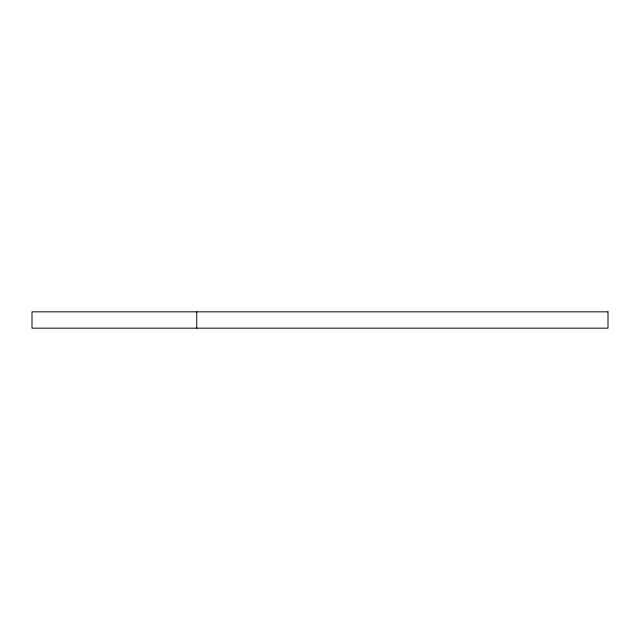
<?xml version="1.0" encoding="UTF-8"?>
<svg xmlns="http://www.w3.org/2000/svg" width="640" height="640" viewBox="0 0 640 640"><rect width="100%" height="100%" fill="white"/><g stroke="black" fill="none" stroke-linecap="round" stroke-linejoin="round"><path stroke-width="0.96" d="M196.744 311.84L196.744 328.16M608 311.84L32 311.84L32 328.16L608 328.16L608 311.84"/></g></svg>
